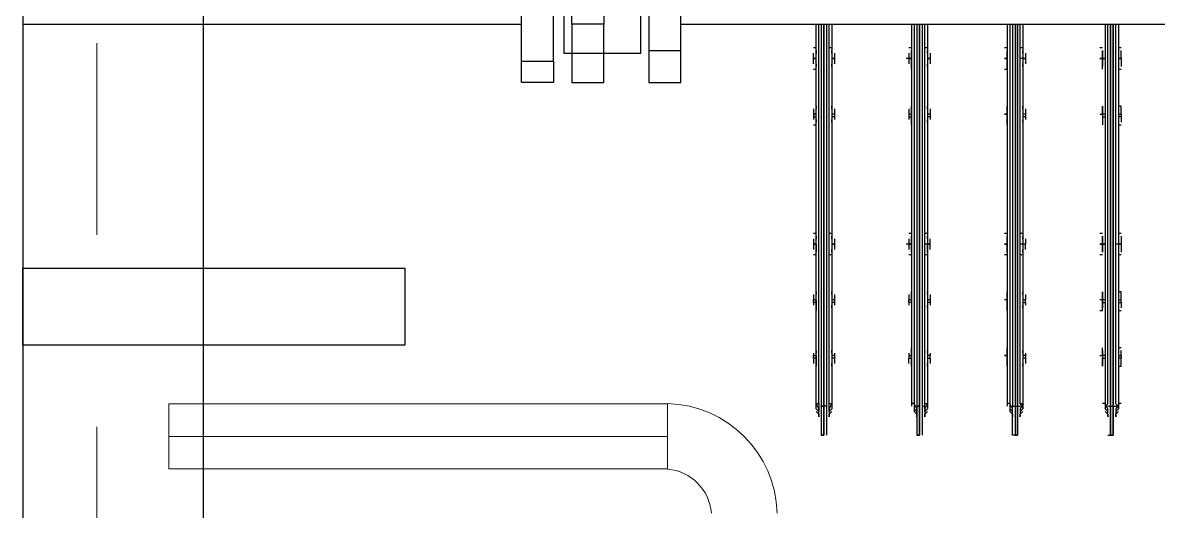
# Model space of a CAD drawing. Header units: metres. Extents: x 532250 to 532639, y 2673852 to 2674172.
# Drawn here: x 532451.563 to 532452.155, y 2674047.399 to 2674047.654 of the extents above; entities that cross this region are included whole.
import ezdxf

# ---------------------------------------------------------------- set-up
doc = ezdxf.new("R2010")
doc.units = ezdxf.units.M
doc.header["$MEASUREMENT"] = 0
doc.linetypes.add('CENTER2', pattern=[1.125, 0.75, -0.125, 0.125, -0.125])
doc.linetypes.add('PDF_IMPORT', pattern=[1, 0.8, -0.2])
doc.layers.add('IDT', color=7, linetype='Continuous')

# ---------------------------------------------------------------- blocks, each defined once
blk = doc.blocks.new('IDT')
at = {"layer": 'IDT', "color": 0, "lineweight": 25}
for p, q in [((15.27012, 9.66028), (15.27012, 14.30905)), ((15.36418, 9.7654), (15.36418, 14.20393)), ((14.79709, 10.32005), (14.7957, 10.32005)), ((14.7957, 10.32005), (14.7957, 10.30483)), ((14.7957, 10.30483), (14.7957, 10.32005)), ((14.7957, 10.32005), (14.79709, 10.32005)), ((14.79709, 10.30483), (14.79709, 10.32005)), ((14.79847, 10.32005), (14.79709, 10.32005)), ((14.79709, 10.32005), (14.79709, 10.30483)), ((14.84688, 10.32005), (14.8455, 10.32005)), ((14.8455, 10.32005), (14.8455, 10.30483)), ((14.8455, 10.30483), (14.8455, 10.32005)), ((14.8455, 10.32005), (14.84688, 10.32005)), ((14.84688, 10.30483), (14.84688, 10.32005)), ((14.84688, 10.32005), (14.84826, 10.32005)), ((14.84826, 10.32005), (14.84826, 10.30483)), ((14.89529, 10.30483), (14.89529, 10.32005)), ((14.89806, 10.32005), (14.89667, 10.32005)), ((14.89667, 10.32005), (14.89667, 10.30483)), ((14.89667, 10.30483), (14.89667, 10.32005)), ((14.89667, 10.32005), (14.89806, 10.32005)), ((14.89806, 10.30483), (14.89806, 10.32005)), ((14.94508, 10.30483), (14.94508, 10.32005)), ((14.94785, 10.32005), (14.94647, 10.32005)), ((14.94647, 10.32005), (14.94785, 10.32005)), ((14.94647, 10.30483), (14.94647, 10.32005)), ((14.94647, 10.32005), (14.94647, 10.30483)), ((14.94785, 10.30483), (14.94785, 10.32005)), ((14.79432, 10.30898), (14.79294, 10.3076)), ((14.79294, 10.30622), (14.79432, 10.3076)), ((14.79432, 10.3076), (14.79294, 10.30622)), ((14.79432, 10.30622), (14.79432, 10.31037)), ((14.79432, 10.31037), (14.79432, 10.30898)), ((14.79847, 10.30898), (14.79847, 10.31037)), ((14.79847, 10.31037), (14.79847, 10.30622)), ((14.79985, 10.3076), (14.79847, 10.30898)), ((14.79985, 10.30622), (14.79847, 10.3076)), ((14.79847, 10.3076), (14.79985, 10.30622)), ((14.84411, 10.30898), (14.84273, 10.3076)), ((14.84273, 10.30622), (14.84411, 10.3076)), ((14.84411, 10.3076), (14.84273, 10.30622)), ((14.84411, 10.30622), (14.84411, 10.31037)), ((14.84411, 10.31037), (14.84411, 10.30898)), ((14.84826, 10.30898), (14.84826, 10.31037)), ((14.84826, 10.31037), (14.84826, 10.30622)), ((14.84965, 10.3076), (14.84826, 10.30898)), ((14.84965, 10.30622), (14.84826, 10.3076)), ((14.84965, 10.30345), (14.84965, 10.3076)), ((14.89391, 10.30898), (14.89252, 10.3076)), ((14.89252, 10.30622), (14.89391, 10.3076)), ((14.89391, 10.30622), (14.89391, 10.31037)), ((14.89391, 10.31037), (14.89391, 10.30898)), ((14.89391, 10.3076), (14.89391, 10.30345)), ((14.89806, 10.30898), (14.89806, 10.31037)), ((14.89806, 10.31037), (14.89806, 10.30622)), ((14.89944, 10.3076), (14.89806, 10.30898)), ((14.89944, 10.30622), (14.89806, 10.3076)), ((14.89944, 10.30345), (14.89944, 10.3076)), ((14.9437, 10.30898), (14.94232, 10.3076)), ((14.94232, 10.30622), (14.9437, 10.3076)), ((14.9437, 10.30622), (14.9437, 10.31037)), ((14.9437, 10.31037), (14.9437, 10.30898)), ((14.9437, 10.3076), (14.9437, 10.30345)), ((14.94923, 10.30898), (14.94923, 10.31037)), ((14.94923, 10.31037), (14.94923, 10.30622)), ((14.95062, 10.3076), (14.94923, 10.30898)), ((14.94923, 10.30345), (14.94923, 10.3076)), ((14.94923, 10.3076), (14.95062, 10.30622)), ((14.79155, 10.30345), (14.79294, 10.30345)), ((14.79294, 10.30345), (14.79432, 10.30622)), ((14.79294, 10.30483), (14.79294, 10.30622)), ((14.79294, 10.30622), (14.79432, 10.30345)), ((14.79294, 10.30207), (14.79294, 10.30483)), ((14.79294, 10.10566), (14.79294, 10.30207)), ((14.7957, 10.30483), (14.79432, 10.30483)), ((14.79432, 10.30345), (14.79432, 10.10566)), ((14.7957, 10.30483), (14.7957, 10.10566)), ((14.7957, 10.10566), (14.7957, 10.30483)), ((14.79709, 10.30483), (14.7957, 10.30483)), ((14.79709, 10.30483), (14.79709, 10.10566)), ((14.79709, 10.10566), (14.79709, 10.30483)), ((14.79847, 10.30483), (14.79709, 10.30483)), ((14.79847, 10.30622), (14.79985, 10.30345)), ((14.79985, 10.30622), (14.79847, 10.30345)), ((14.79847, 10.30345), (14.79847, 10.10566)), ((14.79985, 10.30483), (14.79985, 10.30622)), ((14.79985, 10.30207), (14.79985, 10.30483)), ((14.79985, 10.30345), (14.80124, 10.30345)), ((14.79985, 10.10566), (14.79985, 10.30207)), ((14.84273, 10.30483), (14.84273, 10.30622)), ((14.84273, 10.30622), (14.84411, 10.30345)), ((14.84273, 10.30345), (14.84411, 10.30622)), ((14.84273, 10.30207), (14.84273, 10.30483)), ((14.84411, 10.30345), (14.84273, 10.30345)), ((14.84273, 10.10566), (14.84273, 10.30207)), ((14.8455, 10.30483), (14.84411, 10.30483)), ((14.84411, 10.30345), (14.84411, 10.10566)), ((14.84688, 10.30483), (14.8455, 10.30483)), ((14.8455, 10.30483), (14.8455, 10.10566)), ((14.8455, 10.10566), (14.8455, 10.30483)), ((14.84826, 10.30483), (14.84688, 10.30483)), ((14.84688, 10.10566), (14.84688, 10.30483)), ((14.84826, 10.30622), (14.84965, 10.30345)), ((14.84826, 10.10566), (14.84826, 10.30483)), ((14.84965, 10.30483), (14.84965, 10.30622)), ((14.84965, 10.10566), (14.84965, 10.30345)), ((14.84965, 10.30345), (14.85103, 10.30345)), ((14.85103, 10.30207), (14.85103, 10.30483)), ((14.85103, 10.10566), (14.85103, 10.30207)), ((14.89252, 10.30483), (14.89252, 10.30622)), ((14.89252, 10.30345), (14.89391, 10.30622)), ((14.89252, 10.30207), (14.89252, 10.30483)), ((14.89391, 10.30345), (14.89252, 10.30345)), ((14.89252, 10.10566), (14.89252, 10.30207)), ((14.89529, 10.30483), (14.89391, 10.30483)), ((14.89391, 10.30345), (14.89391, 10.10566)), ((14.89529, 10.10566), (14.89529, 10.30483)), ((14.89806, 10.30483), (14.89667, 10.30483)), ((14.89667, 10.30483), (14.89806, 10.30483)), ((14.89667, 10.10566), (14.89667, 10.30483)), ((14.89667, 10.30483), (14.89667, 10.10566)), ((14.89806, 10.30622), (14.89944, 10.30345)), ((14.89806, 10.10566), (14.89806, 10.30483)), ((14.89944, 10.30483), (14.89944, 10.30622)), ((14.89944, 10.10566), (14.89944, 10.30345)), ((14.89944, 10.30345), (14.90082, 10.30345)), ((14.90082, 10.30207), (14.90082, 10.30483)), ((14.90082, 10.10566), (14.90082, 10.30207)), ((14.94232, 10.30483), (14.94232, 10.30622)), ((14.94232, 10.30345), (14.9437, 10.30622)), ((14.94232, 10.30207), (14.94232, 10.30483)), ((14.9437, 10.30345), (14.94232, 10.30345)), ((14.94232, 10.10566), (14.94232, 10.30207)), ((14.9437, 10.30345), (14.9437, 10.10566)), ((14.94508, 10.10566), (14.94508, 10.30483)), ((14.94508, 10.30483), (14.94647, 10.30483)), ((14.94785, 10.30483), (14.94647, 10.30483)), ((14.94647, 10.30483), (14.94785, 10.30483)), ((14.94647, 10.30483), (14.94647, 10.10566)), ((14.94647, 10.10566), (14.94647, 10.30483)), ((14.94785, 10.10566), (14.94785, 10.30483)), ((14.94923, 10.30622), (14.95062, 10.30345)), ((14.95062, 10.30345), (14.94923, 10.30345)), ((14.94923, 10.30345), (14.94923, 10.10566)), ((14.95062, 10.30622), (14.95062, 10.30483)), ((14.95062, 10.30483), (14.95062, 10.30207)), ((14.95062, 10.30207), (14.95062, 10.10566)), ((14.79294, 10.28409), (14.79155, 10.28409)), ((14.79155, 10.28409), (14.79155, 10.2827)), ((14.79294, 10.27994), (14.79294, 10.28409)), ((14.80124, 10.27994), (14.80124, 10.28409)), ((14.80124, 10.28409), (14.80124, 10.2827)), ((14.84273, 10.27994), (14.84273, 10.28409)), ((14.84273, 10.28409), (14.84273, 10.2827)), ((14.85103, 10.27994), (14.85103, 10.28409)), ((14.85103, 10.28409), (14.85103, 10.2827)), ((14.89252, 10.27855), (14.89252, 10.28409)), ((14.89252, 10.28409), (14.89252, 10.2827)), ((14.90082, 10.2827), (14.90082, 10.28409)), ((14.90082, 10.28409), (14.90082, 10.27994)), ((14.94232, 10.27994), (14.94232, 10.28409)), ((14.94232, 10.28409), (14.94232, 10.2827)), ((14.95062, 10.27994), (14.95062, 10.28409)), ((14.95062, 10.28409), (14.95062, 10.2827)), ((14.79155, 10.2827), (14.79155, 10.27994)), ((14.79155, 10.27855), (14.79155, 10.27994)), ((14.79155, 10.27994), (14.79294, 10.27994)), ((14.79294, 10.27855), (14.79155, 10.27855)), ((14.79155, 10.27855), (14.79155, 10.27717)), ((14.79155, 10.27717), (14.79155, 10.27579)), ((14.79294, 10.27855), (14.79294, 10.27994)), ((14.79294, 10.2744), (14.79294, 10.27855)), ((14.80124, 10.27994), (14.79985, 10.27994)), ((14.79985, 10.27855), (14.80124, 10.27855)), ((14.80124, 10.2827), (14.80124, 10.27994)), ((14.80124, 10.27855), (14.80124, 10.27994)), ((14.80124, 10.27855), (14.80124, 10.27994)), ((14.80124, 10.27855), (14.80124, 10.2744)), ((14.80124, 10.27717), (14.80124, 10.27855)), ((14.80262, 10.27855), (14.80124, 10.27855)), ((14.80124, 10.27579), (14.80124, 10.27717)), ((14.84135, 10.27994), (14.84135, 10.2827)), ((14.84135, 10.27855), (14.84135, 10.27994)), ((14.84135, 10.27994), (14.84273, 10.27994)), ((14.84135, 10.27717), (14.84135, 10.27855)), ((14.84135, 10.27855), (14.84273, 10.27855)), ((14.84273, 10.27855), (14.84273, 10.27994)), ((14.84273, 10.2744), (14.84273, 10.27855)), ((14.84273, 10.27717), (14.84273, 10.27579)), ((14.85103, 10.2827), (14.85103, 10.27994)), ((14.85103, 10.27855), (14.85103, 10.27994)), ((14.85103, 10.27994), (14.85103, 10.27855)), ((14.85103, 10.27717), (14.85103, 10.27855)), ((14.85103, 10.27855), (14.85241, 10.27855)), ((14.85241, 10.27855), (14.85103, 10.27855)), ((14.85103, 10.27855), (14.85103, 10.2744)), ((14.85103, 10.27579), (14.85103, 10.27717)), ((14.89114, 10.27994), (14.89114, 10.2827)), ((14.89252, 10.27994), (14.89114, 10.27994)), ((14.89114, 10.27994), (14.89114, 10.27855)), ((14.89114, 10.27717), (14.89114, 10.27855)), ((14.89114, 10.27855), (14.89252, 10.27855)), ((14.89252, 10.2744), (14.89252, 10.27855)), ((14.89252, 10.27717), (14.89252, 10.27579)), ((14.90082, 10.27994), (14.90082, 10.27855)), ((14.90221, 10.27994), (14.90082, 10.27994)), ((14.90082, 10.27855), (14.90082, 10.2744)), ((14.90221, 10.27855), (14.90082, 10.27855)), ((14.90082, 10.27579), (14.90082, 10.27717)), ((14.90221, 10.2827), (14.90221, 10.27994)), ((14.90221, 10.27855), (14.90221, 10.27994)), ((14.90221, 10.27717), (14.90221, 10.27855)), ((14.94093, 10.27994), (14.94093, 10.2827)), ((14.94093, 10.27855), (14.94093, 10.27994)), ((14.94093, 10.27994), (14.94232, 10.27994)), ((14.94093, 10.27717), (14.94093, 10.27855)), ((14.94093, 10.27855), (14.94232, 10.27855)), ((14.94232, 10.27855), (14.94232, 10.27994)), ((14.94232, 10.2744), (14.94232, 10.27855)), ((14.94232, 10.27717), (14.94232, 10.27579)), ((14.95062, 10.27994), (14.952, 10.27994)), ((14.95062, 10.27855), (14.95062, 10.27994)), ((14.952, 10.27855), (14.95062, 10.27855)), ((14.95062, 10.27855), (14.95062, 10.2744)), ((14.952, 10.27855), (14.95062, 10.27855)), ((14.95062, 10.27579), (14.95062, 10.27717)), ((14.952, 10.27994), (14.952, 10.2827)), ((14.952, 10.27994), (14.952, 10.27855)), ((14.952, 10.27717), (14.952, 10.27855)), ((14.79155, 10.2744), (14.79294, 10.2744)), ((15.165, 10.27302), (15.36418, 10.27302)), ((15.165, 10.23291), (15.165, 10.27302)), ((15.36418, 10.27302), (15.36418, 10.23291)), ((14.79294, 10.25504), (14.79155, 10.25504)), ((14.79155, 10.25227), (14.79155, 10.25366)), ((14.79294, 10.25089), (14.79294, 10.25504)), ((14.80262, 10.25504), (14.80124, 10.25504)), ((14.80124, 10.25504), (14.80124, 10.25089)), ((14.80124, 10.25227), (14.80124, 10.25366)), ((14.84273, 10.25089), (14.84273, 10.25504)), ((14.84273, 10.25366), (14.84273, 10.25227)), ((14.85103, 10.25504), (14.85103, 10.25089)), ((14.85103, 10.25227), (14.85103, 10.25366)), ((14.89252, 10.25089), (14.89252, 10.25504)), ((14.89252, 10.25366), (14.89252, 10.25227)), ((14.90082, 10.24951), (14.90082, 10.25504)), ((14.90082, 10.25227), (14.90082, 10.25366)), ((14.94232, 10.25089), (14.94232, 10.25504)), ((14.94232, 10.25366), (14.94232, 10.25227)), ((14.95062, 10.24951), (14.95062, 10.25504)), ((14.95062, 10.25227), (14.95062, 10.25366)), ((14.79155, 10.25089), (14.79155, 10.25227)), ((14.79294, 10.25089), (14.79155, 10.25089)), ((14.79155, 10.25089), (14.79155, 10.24951)), ((14.79294, 10.24951), (14.79155, 10.24951)), ((14.79155, 10.24951), (14.79155, 10.24674)), ((14.79294, 10.24951), (14.79294, 10.25089)), ((14.79294, 10.24536), (14.79294, 10.24951)), ((14.80124, 10.25089), (14.79985, 10.25089)), ((14.79985, 10.24951), (14.80124, 10.24951)), ((14.80124, 10.25089), (14.80124, 10.25227)), ((14.80124, 10.24951), (14.80124, 10.25089)), ((14.80124, 10.25089), (14.80124, 10.24951)), ((14.80124, 10.24951), (14.80124, 10.24536)), ((14.80124, 10.24674), (14.80124, 10.24951)), ((14.80124, 10.24951), (14.80262, 10.24951)), ((14.84135, 10.25089), (14.84135, 10.25227)), ((14.84273, 10.25089), (14.84135, 10.25089)), ((14.84135, 10.25089), (14.84135, 10.24951)), ((14.84135, 10.24674), (14.84135, 10.24951)), ((14.84135, 10.24951), (14.84273, 10.24951)), ((14.84273, 10.24951), (14.84273, 10.25089)), ((14.84273, 10.24536), (14.84273, 10.24951)), ((14.85103, 10.25089), (14.85103, 10.25227)), ((14.85103, 10.25089), (14.85103, 10.24951)), ((14.85103, 10.24951), (14.85103, 10.25089)), ((14.85103, 10.24951), (14.85103, 10.24536)), ((14.85103, 10.24674), (14.85103, 10.24951)), ((14.85103, 10.24951), (14.85241, 10.24951)), ((14.89114, 10.25089), (14.89114, 10.25227)), ((14.89114, 10.24951), (14.89114, 10.25089)), ((14.89114, 10.25089), (14.89252, 10.25089)), ((14.89114, 10.24674), (14.89114, 10.24951)), ((14.89114, 10.24951), (14.89252, 10.24951)), ((14.89252, 10.24536), (14.89252, 10.25089)), ((14.90082, 10.25089), (14.90221, 10.25089)), ((14.90221, 10.24951), (14.90082, 10.24951)), ((14.90082, 10.24951), (14.90082, 10.24536)), ((14.90221, 10.24951), (14.90082, 10.24951)), ((14.90221, 10.25089), (14.90221, 10.25227)), ((14.90221, 10.25089), (14.90221, 10.24951)), ((14.90221, 10.24674), (14.90221, 10.24951)), ((14.94093, 10.25089), (14.94093, 10.25227)), ((14.94093, 10.24951), (14.94093, 10.25089)), ((14.94093, 10.25089), (14.94232, 10.25089)), ((14.94093, 10.24674), (14.94093, 10.24951)), ((14.94093, 10.24951), (14.94232, 10.24951)), ((14.94232, 10.24536), (14.94232, 10.25089)), ((14.95062, 10.25089), (14.952, 10.25089)), ((14.952, 10.24951), (14.95062, 10.24951)), ((14.95062, 10.24951), (14.95062, 10.24536)), ((14.952, 10.24951), (14.95062, 10.24951)), ((14.952, 10.25089), (14.952, 10.25227)), ((14.952, 10.25089), (14.952, 10.24951)), ((14.952, 10.24674), (14.952, 10.24951)), ((14.79155, 10.24674), (14.79155, 10.24536)), ((14.79155, 10.24536), (14.79294, 10.24536)), ((14.80124, 10.24536), (14.80124, 10.24674)), ((14.84273, 10.24674), (14.84273, 10.24536)), ((14.85103, 10.24536), (14.85103, 10.24674)), ((14.89252, 10.24674), (14.89252, 10.24536)), ((14.90082, 10.24536), (14.90082, 10.24674)), ((14.94232, 10.24674), (14.94232, 10.24536)), ((14.95062, 10.24536), (14.95062, 10.24674)), ((15.36418, 10.23291), (15.165, 10.23291)), ((14.79155, 10.22599), (14.79294, 10.22599)), ((14.79155, 10.22323), (14.79155, 10.22461)), ((14.79294, 10.22046), (14.79294, 10.22461)), ((14.80124, 10.22599), (14.80262, 10.22599)), ((14.80124, 10.22323), (14.80124, 10.22461)), ((14.80124, 10.22461), (14.80124, 10.22046)), ((14.84273, 10.22599), (14.84411, 10.22599)), ((14.84273, 10.22046), (14.84273, 10.22461)), ((14.84273, 10.22461), (14.84273, 10.22323)), ((14.85103, 10.22599), (14.85241, 10.22599)), ((14.85103, 10.22323), (14.85103, 10.22461)), ((14.85103, 10.22461), (14.85103, 10.22046)), ((14.89252, 10.22599), (14.89391, 10.22599)), ((14.89252, 10.22323), (14.89252, 10.22461)), ((14.89252, 10.22461), (14.89252, 10.22046)), ((14.90082, 10.22599), (14.90221, 10.22599)), ((14.90082, 10.22323), (14.90082, 10.22461)), ((14.90082, 10.22461), (14.90082, 10.22046)), ((14.94232, 10.22599), (14.9437, 10.22599)), ((14.94232, 10.22046), (14.94232, 10.22461)), ((14.94232, 10.22461), (14.94232, 10.22323)), ((14.95062, 10.22599), (14.952, 10.22599)), ((14.95062, 10.22046), (14.95062, 10.22461)), ((14.95062, 10.22461), (14.95062, 10.22323)), ((14.79155, 10.22046), (14.79155, 10.22323)), ((14.79155, 10.21769), (14.79155, 10.22046)), ((14.79155, 10.22046), (14.79294, 10.22046)), ((14.79155, 10.22046), (14.79294, 10.22046)), ((14.79294, 10.22046), (14.79155, 10.22046)), ((14.79294, 10.21631), (14.79294, 10.22046)), ((14.79294, 10.22046), (14.79432, 10.22046)), ((14.80124, 10.22046), (14.79985, 10.22046)), ((14.79985, 10.22046), (14.80124, 10.22046)), ((14.80124, 10.22046), (14.80124, 10.22323)), ((14.80262, 10.22046), (14.80124, 10.22046)), ((14.80124, 10.22046), (14.80124, 10.21631)), ((14.80124, 10.21769), (14.80124, 10.22046)), ((14.80124, 10.22046), (14.80262, 10.22046)), ((14.80124, 10.22046), (14.80262, 10.22046)), ((14.84135, 10.22323), (14.84135, 10.22046)), ((14.84135, 10.21769), (14.84135, 10.22046)), ((14.84135, 10.22046), (14.84273, 10.22046)), ((14.84135, 10.22046), (14.84273, 10.22046)), ((14.84273, 10.21631), (14.84273, 10.22046)), ((14.84273, 10.22046), (14.84411, 10.22046)), ((14.85103, 10.22046), (14.85103, 10.22323)), ((14.85241, 10.22046), (14.85103, 10.22046)), ((14.85103, 10.22046), (14.85241, 10.22046)), ((14.85241, 10.22046), (14.85103, 10.22046)), ((14.85103, 10.22046), (14.85103, 10.21631)), ((14.85103, 10.21769), (14.85103, 10.22046)), ((14.89114, 10.22323), (14.89114, 10.22046)), ((14.89252, 10.22046), (14.89114, 10.22046)), ((14.89114, 10.22046), (14.89114, 10.21769)), ((14.89114, 10.22046), (14.89252, 10.22046)), ((14.89252, 10.21631), (14.89252, 10.22046)), ((14.89252, 10.22046), (14.89391, 10.22046)), ((14.90221, 10.22046), (14.90082, 10.22046)), ((14.90082, 10.22046), (14.90082, 10.21631)), ((14.90082, 10.22046), (14.90221, 10.22046)), ((14.90221, 10.22046), (14.90082, 10.22046)), ((14.90082, 10.22046), (14.90221, 10.22046)), ((14.90221, 10.22046), (14.90221, 10.22323)), ((14.90221, 10.21769), (14.90221, 10.22046)), ((14.90221, 10.22046), (14.90359, 10.22046)), ((14.94093, 10.22046), (14.94093, 10.22323)), ((14.94093, 10.21769), (14.94093, 10.22046)), ((14.94093, 10.22046), (14.94232, 10.22046)), ((14.94232, 10.22046), (14.94093, 10.22046)), ((14.94232, 10.21631), (14.94232, 10.22046)), ((14.952, 10.22046), (14.95062, 10.22046)), ((14.95062, 10.22046), (14.95062, 10.21631)), ((14.95062, 10.22046), (14.952, 10.22046)), ((14.952, 10.22046), (14.95062, 10.22046)), ((14.952, 10.22046), (14.952, 10.22323)), ((14.952, 10.21769), (14.952, 10.22046)), ((14.79155, 10.21631), (14.79155, 10.21769)), ((14.79155, 10.21493), (14.79294, 10.21493)), ((14.80124, 10.21631), (14.80124, 10.21769)), ((14.80124, 10.21493), (14.80262, 10.21493)), ((14.84273, 10.21769), (14.84273, 10.21631)), ((14.84273, 10.21493), (14.84411, 10.21493)), ((14.85103, 10.21631), (14.85103, 10.21769)), ((14.85103, 10.21493), (14.85241, 10.21493)), ((14.89252, 10.21769), (14.89252, 10.21631)), ((14.89252, 10.21493), (14.89391, 10.21493)), ((14.90082, 10.21631), (14.90082, 10.21769)), ((14.90082, 10.21493), (14.90221, 10.21493)), ((14.94232, 10.21769), (14.94232, 10.21631)), ((14.94232, 10.21493), (14.9437, 10.21493)), ((14.95062, 10.21631), (14.95062, 10.21769)), ((14.95062, 10.21493), (14.952, 10.21493)), ((14.79294, 10.15822), (14.79155, 10.15822)), ((14.79155, 10.15545), (14.79155, 10.15684)), ((14.79155, 10.15407), (14.79155, 10.15545)), ((14.79155, 10.15269), (14.79155, 10.15407)), ((14.79155, 10.15407), (14.79294, 10.15407)), ((14.79294, 10.15269), (14.79155, 10.15269)), ((14.79155, 10.15269), (14.79155, 10.14992)), ((14.79294, 10.15407), (14.79294, 10.15822)), ((14.79294, 10.15269), (14.79294, 10.15407)), ((14.79294, 10.14854), (14.79294, 10.15269)), ((14.80124, 10.15407), (14.79985, 10.15407)), ((14.79985, 10.15269), (14.80124, 10.15269)), ((14.80124, 10.15407), (14.80124, 10.15822)), ((14.80124, 10.15545), (14.80124, 10.15684)), ((14.80124, 10.15407), (14.80124, 10.15545)), ((14.80124, 10.15269), (14.80124, 10.15407)), ((14.80124, 10.15269), (14.80124, 10.15407)), ((14.80124, 10.15269), (14.80124, 10.14854)), ((14.80124, 10.14992), (14.80124, 10.15269)), ((14.80262, 10.15269), (14.80124, 10.15269)), ((14.84135, 10.15407), (14.84135, 10.15545)), ((14.84135, 10.15269), (14.84135, 10.15407)), ((14.84135, 10.15407), (14.84273, 10.15407)), ((14.84135, 10.14992), (14.84135, 10.15269)), ((14.84135, 10.15269), (14.84273, 10.15269)), ((14.84273, 10.15407), (14.84273, 10.15822)), ((14.84273, 10.15684), (14.84273, 10.15545)), ((14.84273, 10.15269), (14.84273, 10.15407)), ((14.84273, 10.14854), (14.84273, 10.15269)), ((14.85103, 10.15822), (14.85103, 10.15269)), ((14.85103, 10.15545), (14.85103, 10.15684)), ((14.85103, 10.15407), (14.85103, 10.15545)), ((14.85103, 10.15269), (14.85103, 10.15407)), ((14.85103, 10.14992), (14.85103, 10.15269)), ((14.85103, 10.15269), (14.85241, 10.15269)), ((14.85241, 10.15269), (14.85103, 10.15269)), ((14.85103, 10.15269), (14.85103, 10.14854)), ((14.89114, 10.15407), (14.89114, 10.15545)), ((14.89114, 10.15269), (14.89114, 10.15407)), ((14.89114, 10.15407), (14.89252, 10.15407)), ((14.89114, 10.14992), (14.89114, 10.15269)), ((14.89114, 10.15269), (14.89252, 10.15269)), ((14.89252, 10.15269), (14.89252, 10.15822)), ((14.89252, 10.15684), (14.89252, 10.15545)), ((14.89252, 10.14854), (14.89252, 10.15269)), ((14.90082, 10.15822), (14.90082, 10.15407)), ((14.90082, 10.15545), (14.90082, 10.15684)), ((14.90082, 10.15407), (14.90082, 10.15269)), ((14.90221, 10.15407), (14.90082, 10.15407)), ((14.90082, 10.15269), (14.90082, 10.14854)), ((14.90221, 10.15269), (14.90082, 10.15269)), ((14.90221, 10.15407), (14.90221, 10.15545)), ((14.90221, 10.15269), (14.90221, 10.15407)), ((14.90221, 10.14992), (14.90221, 10.15269)), ((14.94093, 10.15407), (14.94093, 10.15545)), ((14.94093, 10.15269), (14.94093, 10.15407)), ((14.94093, 10.15407), (14.94232, 10.15407)), ((14.94093, 10.14992), (14.94093, 10.15269)), ((14.94093, 10.15269), (14.94232, 10.15269)), ((14.94232, 10.15269), (14.94232, 10.15822)), ((14.94232, 10.15684), (14.94232, 10.15545)), ((14.94232, 10.14854), (14.94232, 10.15269)), ((14.952, 10.15822), (14.95062, 10.15822)), ((14.95062, 10.15822), (14.95062, 10.15407)), ((14.95062, 10.15545), (14.95062, 10.15684)), ((14.95062, 10.15407), (14.95062, 10.15269)), ((14.952, 10.15407), (14.95062, 10.15407)), ((14.952, 10.15269), (14.95062, 10.15269)), ((14.95062, 10.15269), (14.95062, 10.14854)), ((14.95062, 10.15269), (14.952, 10.15269)), ((14.952, 10.15407), (14.952, 10.15545)), ((14.952, 10.15269), (14.952, 10.15407)), ((14.952, 10.14992), (14.952, 10.15269)), ((14.79155, 10.14992), (14.79155, 10.14854)), ((14.79155, 10.14854), (14.79294, 10.14854)), ((14.80124, 10.14854), (14.80124, 10.14992)), ((14.84273, 10.14992), (14.84273, 10.14854)), ((14.85103, 10.14854), (14.85103, 10.14992)), ((14.89252, 10.14992), (14.89252, 10.14854)), ((14.90082, 10.14854), (14.90082, 10.14992)), ((14.94232, 10.14992), (14.94232, 10.14854)), ((14.95062, 10.14854), (14.95062, 10.14992)), ((15.03775, 10.13609), (15.02116, 10.13609)), ((15.02116, 10.13609), (15.02116, 10.11949)), ((15.03775, 10.11949), (15.03775, 10.13609)), ((15.07787, 10.13609), (15.06127, 10.13609)), ((15.06127, 10.13609), (15.06127, 10.12087)), ((15.07787, 10.12087), (15.07787, 10.13609)), ((15.08755, 10.12502), (15.08755, 10.13609)), ((15.08755, 10.13609), (15.10415, 10.13609)), ((15.10415, 10.13609), (15.10415, 10.12502)), ((14.79294, 10.12917), (14.79155, 10.12917)), ((14.79294, 10.12364), (14.79294, 10.12917)), ((14.80124, 10.12917), (14.80124, 10.12364)), ((14.84273, 10.12364), (14.84273, 10.12917)), ((14.85241, 10.12917), (14.85103, 10.12917)), ((14.85103, 10.12917), (14.85103, 10.12364)), ((14.89252, 10.12364), (14.89252, 10.12917)), ((14.90082, 10.12917), (14.90082, 10.12364)), ((14.94232, 10.12364), (14.94232, 10.12917)), ((14.952, 10.12917), (14.95062, 10.12917)), ((14.95062, 10.12917), (14.95062, 10.12364)), ((14.79155, 10.12641), (14.79155, 10.12779)), ((14.79155, 10.12364), (14.79155, 10.12641)), ((14.79294, 10.12364), (14.79155, 10.12364)), ((14.79155, 10.12364), (14.79294, 10.12364)), ((14.79294, 10.12364), (14.79155, 10.12364)), ((14.79155, 10.12364), (14.79155, 10.12087)), ((14.79294, 10.11949), (14.79294, 10.12364)), ((14.80124, 10.12364), (14.79985, 10.12364)), ((14.79985, 10.12364), (14.80124, 10.12364)), ((14.80124, 10.12641), (14.80124, 10.12779)), ((14.80124, 10.12364), (14.80124, 10.12641)), ((14.80124, 10.12364), (14.80262, 10.12364)), ((14.80262, 10.12364), (14.80124, 10.12364)), ((14.80124, 10.12364), (14.80124, 10.12087)), ((14.80124, 10.11949), (14.80124, 10.12364)), ((14.84135, 10.12364), (14.84135, 10.12641)), ((14.84135, 10.12087), (14.84135, 10.12364)), ((14.84135, 10.12364), (14.84273, 10.12364)), ((14.84135, 10.12364), (14.84273, 10.12364)), ((14.84273, 10.12364), (14.84135, 10.12364)), ((14.84273, 10.12779), (14.84273, 10.12641)), ((14.84273, 10.11949), (14.84273, 10.12364)), ((14.84273, 10.12364), (14.84411, 10.12364)), ((14.85103, 10.12641), (14.85103, 10.12779)), ((14.85103, 10.12364), (14.85103, 10.12641)), ((14.85103, 10.12087), (14.85103, 10.12364)), ((14.85103, 10.12364), (14.85241, 10.12364)), ((14.85241, 10.12364), (14.85103, 10.12364)), ((14.85103, 10.12364), (14.85103, 10.11949)), ((14.85103, 10.12364), (14.85241, 10.12364)), ((14.89114, 10.12364), (14.89114, 10.12641)), ((14.89114, 10.12087), (14.89114, 10.12364)), ((14.89114, 10.12364), (14.89252, 10.12364)), ((14.89252, 10.12364), (14.89114, 10.12364)), ((14.89252, 10.12779), (14.89252, 10.12641)), ((14.89252, 10.11949), (14.89252, 10.12364)), ((14.90082, 10.12641), (14.90082, 10.12779)), ((14.90082, 10.12364), (14.90221, 10.12364)), ((14.90221, 10.12364), (14.90082, 10.12364)), ((14.90082, 10.12364), (14.90082, 10.11949)), ((14.90221, 10.12364), (14.90082, 10.12364)), ((14.90082, 10.12364), (14.90221, 10.12364)), ((14.90221, 10.12364), (14.90221, 10.12641)), ((14.90221, 10.12087), (14.90221, 10.12364)), ((14.90221, 10.12364), (14.90359, 10.12364)), ((14.94093, 10.12364), (14.94093, 10.12641)), ((14.94093, 10.12087), (14.94093, 10.12364)), ((14.94093, 10.12364), (14.94232, 10.12364)), ((14.94232, 10.12364), (14.94093, 10.12364)), ((14.94232, 10.12779), (14.94232, 10.12641)), ((14.94232, 10.11949), (14.94232, 10.12364)), ((14.95062, 10.12641), (14.95062, 10.12779)), ((14.952, 10.12364), (14.95062, 10.12364)), ((14.95062, 10.12364), (14.952, 10.12364)), ((14.952, 10.12364), (14.95062, 10.12364)), ((14.95062, 10.12364), (14.95062, 10.11949)), ((14.95062, 10.12364), (14.952, 10.12364)), ((14.952, 10.12641), (14.952, 10.12364)), ((14.952, 10.12364), (14.952, 10.12087)), ((15.10415, 10.12502), (15.08755, 10.12502)), ((15.08755, 10.12502), (15.08755, 9.99501)), ((15.10415, 10.12502), (15.10415, 9.99501)), ((14.79155, 10.12087), (14.79155, 10.11949)), ((14.79155, 10.11811), (14.79294, 10.11811)), ((14.80124, 10.12087), (14.80124, 10.11949)), ((14.80124, 10.11811), (14.80262, 10.11811)), ((14.84273, 10.12087), (14.84273, 10.11949)), ((14.84273, 10.11811), (14.84411, 10.11811)), ((14.85103, 10.11949), (14.85103, 10.12087)), ((14.85103, 10.11811), (14.85241, 10.11811)), ((14.89252, 10.12087), (14.89252, 10.11949)), ((14.89252, 10.11811), (14.89391, 10.11811)), ((14.90082, 10.11949), (14.90082, 10.12087)), ((14.90082, 10.11811), (14.90221, 10.11811)), ((14.94232, 10.12087), (14.94232, 10.11949)), ((14.94232, 10.11811), (14.9437, 10.11811)), ((14.95062, 10.11949), (14.95062, 10.12087)), ((14.95062, 10.11811), (14.952, 10.11811)), ((15.03775, 10.11949), (15.02116, 10.11949)), ((15.02116, 10.11949), (15.02116, 10.00192)), ((15.03775, 10.00192), (15.03775, 10.11949)), ((15.06127, 10.12087), (15.0419, 10.12087)), ((15.0419, 10.12087), (15.0419, 10.10013)), ((15.07787, 10.12087), (15.06127, 10.12087)), ((15.06127, 10.12087), (15.06127, 10.10566)), ((15.08202, 10.12087), (15.07787, 10.12087)), ((15.07787, 10.10566), (15.07787, 10.12087)), ((15.08202, 10.00054), (15.08202, 10.12087)), ((15.02116, 10.10566), (14.44023, 10.10566)), ((15.06127, 10.10013), (15.06127, 10.10566)), ((15.06127, 10.10566), (15.07787, 10.10566)), ((15.07787, 10.10566), (15.07787, 10.10013)), ((15.21341, 10.10566), (15.10415, 10.10566)), ((15.30332, 10.10566), (15.21341, 10.10566)), ((15.36418, 10.10566), (15.30332, 10.10566))]:
    blk.add_line(p, q, dxfattribs=at)
at = {"layer": 'IDT', "color": 0, "linetype": 'PDF_IMPORT', "lineweight": 13, "ltscale": 0.113333}
blk.add_line((15.32545, 9.71561), (15.32545, 14.25373), dxfattribs=at)
at = {"layer": 'IDT', "color": 0, "lineweight": 0}
for p, q in [((15.02803, 10.30352), (15.02803, 10.33772)), ((15.02803, 10.30352), (15.02803, 10.33772)), ((15.02803, 10.33762), (15.28803, 10.33762)), ((15.02803, 10.33762), (15.28803, 10.33762)), ((15.28803, 10.30362), (15.28803, 10.33762)), ((15.28803, 10.30362), (15.28803, 10.33762)), ((15.02803, 10.30362), (15.28803, 10.30362)), ((15.02803, 10.30362), (15.28803, 10.30362))]:
    blk.add_line(p, q, dxfattribs=at)
at = {"layer": 'IDT', "color": 0, "linetype": 'CENTER2', "lineweight": 0, "ltscale": 500}
blk.add_line((15.02803, 10.32062), (15.28803, 10.32062), dxfattribs=at)
blk.add_line((15.02803, 10.32062), (15.28803, 10.32062), dxfattribs=at)
at = {"layer": 'IDT', "color": 0, "lineweight": 0}
for centre, radius, start, end in [((15.02948, 10.36207), 0.05856, 181.41305, 268.58695), ((15.02948, 10.36207), 0.05856, 181.41305, 268.58695), ((15.03011, 10.3627), 0.02506, 184.75141, 265.24859), ((15.03011, 10.3627), 0.02506, 184.75141, 265.24859)]:
    blk.add_arc(centre, radius, start, end, dxfattribs=at)

msp = doc.modelspace()

# ---------------------------------------------------------------- block references
at = {"layer": 'IDT', "color": 8, "rotation": 180}
msp.add_blockref('IDT', (532466.92728, 2674057.75885), dxfattribs=at)

doc.saveas('drawing.dxf')
